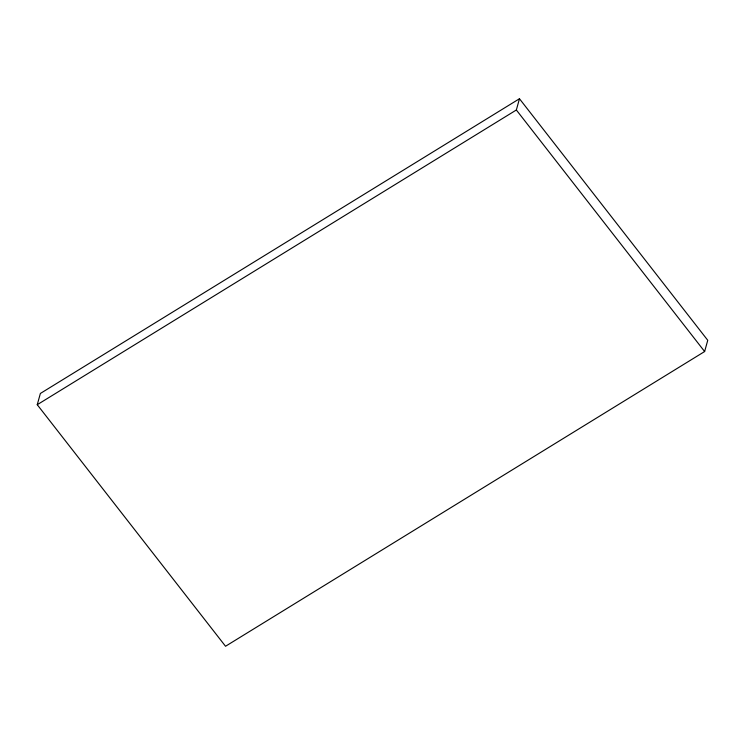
<?xml version="1.0" encoding="UTF-8"?>
<svg xmlns="http://www.w3.org/2000/svg" width="745" height="745" viewBox="0 0 745 745"><rect width="100%" height="100%" fill="white"/><g stroke="black" fill="none" stroke-linecap="round" stroke-linejoin="round"><path stroke-width="1.12" d="M37.25 404.712L40.37 393.462L519.47 98.74L707.75 340.288L704.63 351.538L225.53 646.26L37.25 404.712L516.35 109.99L519.47 98.74M516.35 109.99L704.63 351.538"/></g></svg>
